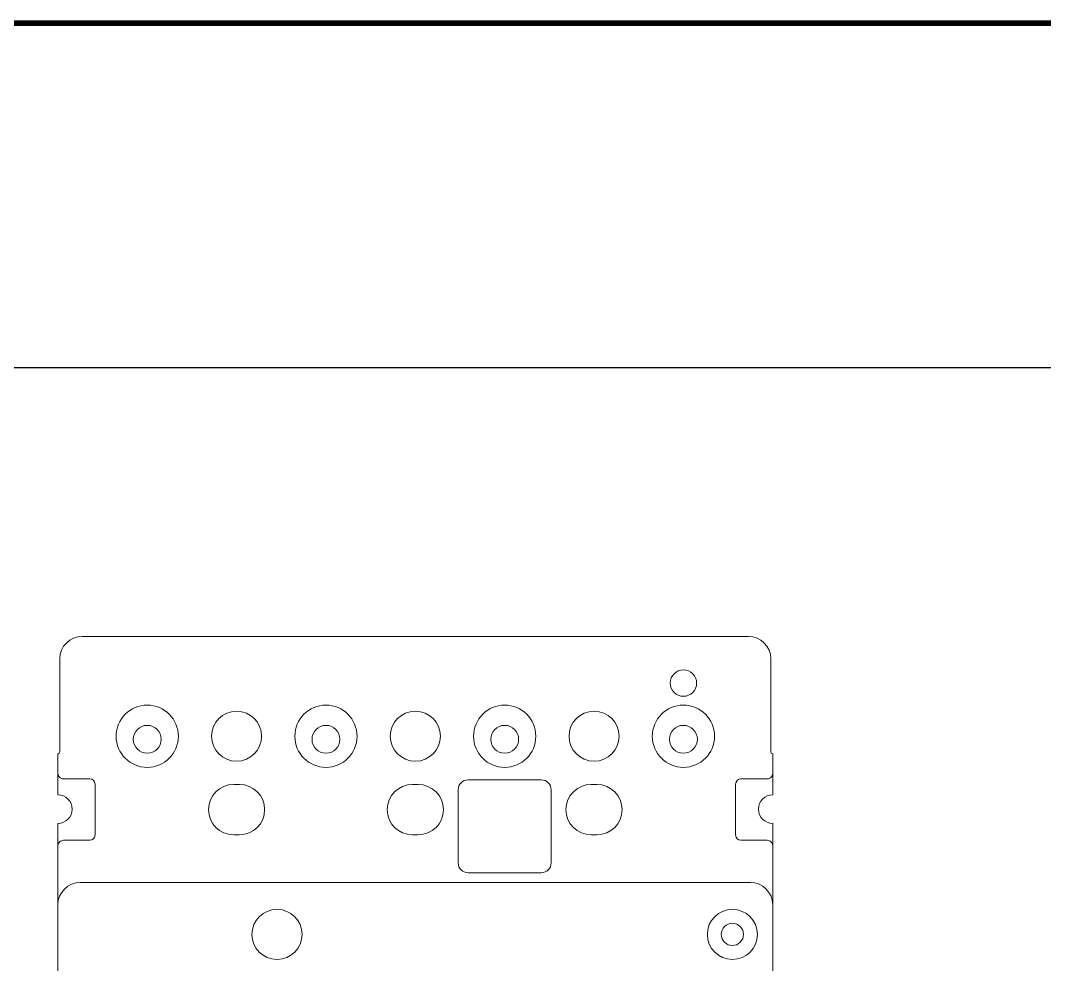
# Model space of a CAD drawing. Header units: inches. Extents: x 0 to 33.5, y 0 to 22.4.
# Drawn here: x 21.28 to 27.01, y 17.16 to 22.44 of the extents above; entities that cross this region are included whole.
import ezdxf
from ezdxf.enums import TextEntityAlignment as Align

# ---------------------------------------------------------------- set-up
doc = ezdxf.new("R2010")
doc.units = ezdxf.units.IN
doc.header["$MEASUREMENT"] = 0
for name, color, linetype in [('PSYMS', 7, 'Continuous'), ('SYMS', 7, 'Continuous'), ('TITLE', 7, 'Continuous')]:
    doc.layers.add(name, color=color, linetype=linetype)
doc.styles.add('ITALIC', font='ITALIC')
doc.styles.add('SIMPLEX', font='SIMPLEX')
doc.styles.get("Standard").update_dxf_attribs({"font": 'arial.ttf'})

# ---------------------------------------------------------------- blocks, each defined once
blk = doc.blocks.new('NO_NUM_acade_title')
at = {"layer": 'TITLE', "const_width": 0.0312}
blk.add_lwpolyline([(30.5938, 0.2813), (30.5938, 22.1771), (30.3438, 22.4271), (0.2813, 22.4271), (0.0313, 22.1771), (0.0313, 0.2813), (0.2813, 0.0313), (30.3438, 0.0313)], close=True, dxfattribs=at)
at = {"layer": 'TITLE', "color": 1, "style": 'ITALIC'}
for tag, height, p in [('TITLE#1', 0.125, (32.1562, 3.4062)), ('TITLE#2', 0.125, (32.1562, 3.2039)), ('TITLE#3', 0.125, (32.1562, 3.0015)), ('TITLE#4', 0.125, (32.1562, 2.7991)), ('DWG#', 0.2, (32.1562, 0.8263))]:
    blk.add_attdef(tag, text='', height=height, dxfattribs=at).set_placement(p, align=Align.CENTER)
at = {"layer": 'TITLE', "color": 1, "style": 'SIMPLEX'}
blk.add_attdef('CAD#', (30.8255, 1.958), '', height=0.0938, rotation=90, dxfattribs=at)
at = {"layer": 'TITLE', "color": 1}
for tag, p, height, style in [('ENGINEER', (31.2369, 1.958), 0.0938, 'ITALIC'), ('CHKDBY', (32.4242, 1.9582), 0.0938, 'ITALIC'), ('JOB#', (31.4636, 1.6437), 0.0938, 'SIMPLEX'), ('DRAWNBY', (32.4941, 1.6437), 0.0938, 'ITALIC'), ('SCALE', (31.3531, 1.3438), 0.0938, 'SIMPLEX'), ('DATE', (32.4083, 1.3438), 0.0938, 'SIMPLEX'), ('SHTS', (32.5317, 0.2504), 0.2, 'ITALIC')]:
    blk.add_attdef(tag, p, '', height=height, dxfattribs=dict(at, style=style))
at = {"layer": 'TITLE', "color": 1, "style": 'ITALIC'}
blk.add_attdef('SH#', text='', height=0.2, dxfattribs=at).set_placement((31.8807, 0.2504), align=Align.RIGHT)
at = {"layer": 'TITLE', "color": 7, "flags": 9}
blk.add_attdef('WD_TB', (31.2188, 0.0313), '', height=0.125, dxfattribs=at)
blk = doc.blocks.new('abesx180')
at = {"lineweight": 0}
for p, q in [((3.853, 5.495), (0.125, 5.495)), ((3.853, 5.495), (0.125, 5.495)), ((0, 5.37), (0, 4.849)), ((0, 5.37), (0, 4.849)), ((3.978, 4.849), (3.978, 5.37)), ((3.978, 4.849), (3.978, 5.37)), ((-0.01, 4.839), (-0.011, 4.839)), ((-0.011, 4.729), (-0.011, 4.839)), ((-0.011, 4.729), (-0.011, 4.839)), ((3.989, 4.839), (3.988, 4.839)), ((3.989, 4.839), (3.989, 4.729)), ((3.989, 4.839), (3.989, 4.729)), ((-0.011, 4.6496), (-0.011, 4.729)), ((-0.011, 4.6496), (-0.011, 4.729)), ((3.989, 4.729), (3.989, 4.6496)), ((3.989, 4.729), (3.989, 4.6496)), ((-0.011, 4.6085), (-0.011, 4.6496)), ((-0.011, 4.6085), (-0.011, 4.6496)), ((0.02, 4.698), (0.167, 4.698)), ((0.02, 4.698), (0.167, 4.698)), ((0.197, 4.668), (0.197, 4.384)), ((0.197, 4.668), (0.197, 4.384)), ((1.005, 4.667), (0.973, 4.667)), ((2.005, 4.667), (1.973, 4.667)), ((2.284, 4.6925), (2.694, 4.6925)), ((2.284, 4.6925), (2.694, 4.6925)), ((3.005, 4.667), (2.973, 4.667)), ((3.781, 4.384), (3.781, 4.668)), ((3.781, 4.384), (3.781, 4.668)), ((3.958, 4.698), (3.811, 4.698)), ((3.958, 4.698), (3.811, 4.698)), ((3.989, 4.6496), (3.989, 4.6085)), ((3.989, 4.6496), (3.989, 4.6085)), ((2.229, 4.2275), (2.229, 4.6375)), ((2.229, 4.2275), (2.229, 4.6375)), ((2.749, 4.6375), (2.749, 4.2275)), ((2.749, 4.6375), (2.749, 4.2275)), ((-0.011, 4.4074), (-0.011, 4.4485)), ((-0.011, 4.4074), (-0.011, 4.4485)), ((3.989, 4.4485), (3.989, 4.4074)), ((3.989, 4.4485), (3.989, 4.4074)), ((-0.011, 4.3255), (-0.011, 4.4074)), ((-0.011, 4.3255), (-0.011, 4.4074)), ((0.973, 4.385), (1.005, 4.385)), ((1.973, 4.385), (2.005, 4.385)), ((2.973, 4.385), (3.005, 4.385)), ((3.989, 4.4074), (3.989, 4.3255)), ((3.989, 4.4074), (3.989, 4.3255)), ((-0.011, 4.3255), (-0.011, 4.323)), ((-0.0109, 4.3255), (-0.011, 4.3255)), ((-0.011, 4.3255), (-0.011, 4.323)), ((-0.0109, 4.3255), (-0.011, 4.3255)), ((-0.011, 4.323), (-0.011, 4.1032)), ((-0.011, 4.323), (-0.011, 4.1032)), ((0.02, 4.354), (0.167, 4.354)), ((0.02, 4.354), (0.167, 4.354)), ((3.958, 4.354), (3.811, 4.354)), ((3.958, 4.354), (3.811, 4.354)), ((3.989, 4.3255), (3.9889, 4.3255)), ((3.989, 4.3255), (3.9889, 4.3255)), ((3.989, 4.323), (3.989, 4.3255)), ((3.989, 4.323), (3.989, 4.3255)), ((3.989, 4.1032), (3.989, 4.323)), ((3.989, 4.1032), (3.989, 4.323)), ((2.694, 4.1725), (2.284, 4.1725)), ((2.694, 4.1725), (2.284, 4.1725)), ((3.864, 4.118), (0.114, 4.118)), ((3.864, 4.118), (0.114, 4.118)), ((-0.011, 3.993), (-0.011, 1.198)), ((-0.011, 3.993), (-0.011, 1.198)), ((3.989, 1.198), (3.989, 3.993)), ((3.989, 1.198), (3.989, 3.993))]:
    blk.add_line(p, q, dxfattribs=at)
for centre, radius, start, end in [((0.125, 5.37), 0.125, 90, 180), ((0.125, 5.37), 0.125, 90, 180), ((3.853, 5.37), 0.125, 0, 90), ((3.853, 5.37), 0.125, 0, 90), ((3.489, 5.234), 0.074, 0, 180), ((3.489, 5.234), 0.074, 180, 0), ((0.489, 4.9365), 0.174, 360, 180), ((1.489, 4.9365), 0.174, 0, 180), ((2.489, 4.9365), 0.174, 360, 180), ((3.489, 4.9365), 0.174, 0, 180), ((0.989, 4.9365), 0.14, 0, 180), ((1.989, 4.9365), 0.14, 0, 180), ((2.989, 4.9365), 0.14, 0, 180), ((0.489, 4.9195), 0.078, 360, 180), ((1.489, 4.9195), 0.078, 0, 180), ((2.489, 4.9195), 0.078, 360, 180), ((3.489, 4.9195), 0.078, 0, 180), ((0.489, 4.9365), 0.174, 180, 360), ((0.989, 4.9365), 0.14, 180, 0), ((1.489, 4.9365), 0.174, 180, 0), ((1.989, 4.9365), 0.14, 180, 0), ((2.489, 4.9365), 0.174, 180, 360), ((2.989, 4.9365), 0.14, 180, 0), ((3.489, 4.9365), 0.174, 180, 0), ((0.489, 4.9195), 0.078, 180, 360), ((1.489, 4.9195), 0.078, 180, 0), ((2.489, 4.9195), 0.078, 180, 360), ((3.489, 4.9195), 0.078, 180, 0), ((-0.01, 4.849), 0.01, 270, 0), ((-0.01, 4.849), 0.01, 270, 0), ((3.988, 4.849), 0.01, 180, 270), ((3.988, 4.849), 0.01, 180, 270), ((0.02, 4.729), 0.031, 241.06147, 270), ((0.02, 4.729), 0.031, 241.06147, 270), ((3.958, 4.729), 0.031, 270, 298.93853), ((3.958, 4.729), 0.031, 270, 298.93853), ((0.167, 4.668), 0.03, 0, 90), ((0.167, 4.668), 0.03, 0, 90), ((0.973, 4.526), 0.141, 90, 270), ((1.005, 4.526), 0.141, 270, 90), ((1.973, 4.526), 0.141, 90, 270), ((2.005, 4.526), 0.141, 270, 90), ((2.284, 4.6375), 0.055, 90, 180), ((2.284, 4.6375), 0.055, 90, 180), ((2.694, 4.6375), 0.055, 0, 90), ((2.694, 4.6375), 0.055, 0, 90), ((2.973, 4.526), 0.141, 90, 270), ((3.005, 4.526), 0.141, 270, 90), ((3.811, 4.668), 0.03, 90, 180), ((3.811, 4.668), 0.03, 90, 180), ((-0.011, 4.5285), 0.08, 270, 90), ((-0.011, 4.5285), 0.08, 270, 90), ((3.989, 4.5285), 0.08, 90, 270), ((3.989, 4.5285), 0.08, 90, 270), ((3.989, 4.5285), 0.08, 90, 270), ((0.167, 4.384), 0.03, 270, 0), ((0.167, 4.384), 0.03, 270, 0), ((3.811, 4.384), 0.03, 180, 270), ((3.811, 4.384), 0.03, 180, 270), ((0.02, 4.323), 0.031, 90, 118.93853), ((0.02, 4.323), 0.031, 90, 118.93853), ((3.958, 4.323), 0.031, 61.06147, 90), ((3.958, 4.323), 0.031, 61.06147, 90), ((2.284, 4.2275), 0.055, 180, 270), ((2.284, 4.2275), 0.055, 180, 270), ((2.694, 4.2275), 0.055, 270, 0), ((2.694, 4.2275), 0.055, 270, 0), ((0.114, 3.993), 0.125, 90, 180), ((0.114, 3.993), 0.125, 90, 180), ((3.864, 3.993), 0.125, 360, 90), ((3.864, 3.993), 0.125, 360, 90), ((1.215, 3.8275), 0.14, 0, 180), ((3.763, 3.8275), 0.14, 0, 180), ((3.763, 3.8275), 0.0625, 0, 180), ((1.215, 3.8275), 0.14, 180, 0), ((3.763, 3.8275), 0.14, 180, 0), ((3.763, 3.8275), 0.0625, 180, 0)]:
    blk.add_arc(centre, radius, start, end, dxfattribs=at)
for points in [[(-0.011, 4.729), (-0.011, 4.7274), (-0.0107, 4.724), (-0.0095, 4.719), (-0.0074, 4.7142), (-0.0044, 4.7096), (-0.0003, 4.7053), (0.0031, 4.7029), (0.005, 4.7019)], [(-0.011, 4.729), (-0.011, 4.7274), (-0.0107, 4.724), (-0.0095, 4.719), (-0.0074, 4.7142), (-0.0044, 4.7096), (-0.0003, 4.7053), (0.0031, 4.7029), (0.005, 4.7019)], [(3.973, 4.7019), (3.9749, 4.7029), (3.9783, 4.7053), (3.9824, 4.7096), (3.9854, 4.7142), (3.9875, 4.719), (3.9887, 4.724), (3.989, 4.7274), (3.989, 4.729)], [(3.973, 4.7019), (3.9749, 4.7029), (3.9783, 4.7053), (3.9824, 4.7096), (3.9854, 4.7142), (3.9875, 4.719), (3.9887, 4.724), (3.989, 4.7274), (3.989, 4.729)], [(0.005, 4.3501), (0.0031, 4.3491), (-0.0003, 4.3467), (-0.0044, 4.3424), (-0.0074, 4.3378), (-0.0095, 4.333), (-0.0107, 4.328), (-0.011, 4.3246), (-0.011, 4.323)], [(0.005, 4.3501), (0.0031, 4.3491), (-0.0003, 4.3467), (-0.0044, 4.3424), (-0.0074, 4.3378), (-0.0095, 4.333), (-0.0107, 4.328), (-0.011, 4.3246), (-0.011, 4.323)], [(3.989, 4.323), (3.989, 4.3246), (3.9887, 4.328), (3.9875, 4.333), (3.9854, 4.3378), (3.9824, 4.3424), (3.9783, 4.3467), (3.9749, 4.3491), (3.973, 4.3501)], [(3.989, 4.323), (3.989, 4.3246), (3.9887, 4.328), (3.9875, 4.333), (3.9854, 4.3378), (3.9824, 4.3424), (3.9783, 4.3467), (3.9749, 4.3491), (3.973, 4.3501)], [(-0.011, 4.1032), (-0.011, 4.099), (-0.011, 4.0903), (-0.011, 4.0761), (-0.011, 4.0611), (-0.011, 4.0454), (-0.011, 4.0289), (-0.011, 4.0117), (-0.011, 3.9994), (-0.011, 3.993)], [(-0.011, 4.1032), (-0.011, 4.099), (-0.011, 4.0903), (-0.011, 4.0761), (-0.011, 4.0611), (-0.011, 4.0454), (-0.011, 4.0289), (-0.011, 4.0117), (-0.011, 3.9994), (-0.011, 3.993)], [(-0.011, 4.0901), (-0.011, 4.0944), (-0.011, 4.0988), (-0.011, 4.1032)], [(-0.011, 4.0452), (-0.011, 4.0551), (-0.011, 4.0654), (-0.011, 4.076)], [(3.989, 3.993), (3.989, 3.9994), (3.989, 4.0117), (3.989, 4.0289), (3.989, 4.0453), (3.989, 4.0611), (3.989, 4.0761), (3.989, 4.0903), (3.989, 4.099), (3.989, 4.1032)], [(3.989, 3.993), (3.989, 3.9994), (3.989, 4.0117), (3.989, 4.0289), (3.989, 4.0453), (3.989, 4.0611), (3.989, 4.0761), (3.989, 4.0903), (3.989, 4.099), (3.989, 4.1032)], [(3.989, 4.1032), (3.989, 4.0988), (3.989, 4.0944), (3.989, 4.0901)], [(3.989, 4.054), (3.989, 4.051), (3.989, 4.0481), (3.989, 4.0452)]]:
    blk.add_open_spline(points, degree=3, dxfattribs=at)

msp = doc.modelspace()

# ---------------------------------------------------------------- linework, layer by layer
at = {"layer": 'SYMS'}
msp.add_lwpolyline([(12.75, 20.5), (29.625, 20.5), (29.625, 8.75), (12.75, 8.75)], close=True, dxfattribs=at)

# ---------------------------------------------------------------- block references
msp.add_blockref('NO_NUM_acade_title', (0, 0))
at = {"layer": 'PSYMS'}
msp.add_blockref('abesx180', (21.5, 13.5), dxfattribs=at)

doc.saveas('drawing.dxf')
